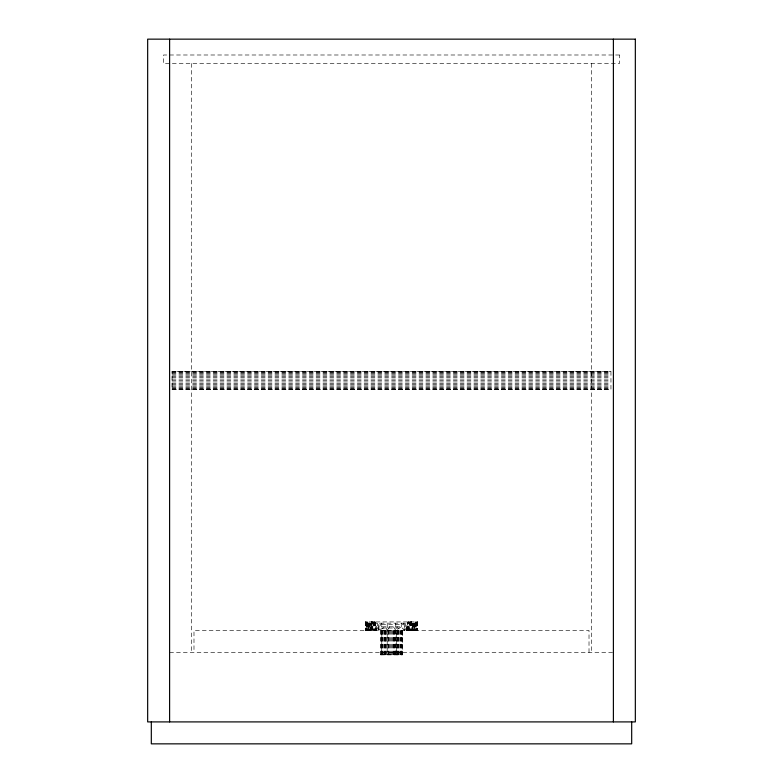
<?xml version="1.0" encoding="UTF-8"?>
<svg xmlns="http://www.w3.org/2000/svg" width="783" height="783" viewBox="0 0 783 783"><rect width="100%" height="100%" fill="white"/><g stroke="black" fill="none" stroke-linecap="round" stroke-linejoin="round"><path stroke-width="0.59" stroke-dasharray="3.92 2.94" d="M366.816 630.462L366.816 623.151M372.688 630.462L372.923 621.927M409.264 630.462L409.499 621.927M372.179 630.462L372.649 621.927M408.755 630.462L409.225 621.927M371.7 630.462L372.385 621.927M408.276 630.462L408.961 621.927M371.25 630.462L372.14 621.927M407.826 630.462L408.716 621.927M370.858 630.462L371.915 621.927M407.434 630.462L408.491 621.927M370.516 630.462L371.729 621.927M407.091 630.462L408.305 621.927M371.582 621.927L370.242 630.462L374.793 623.151L378.678 630.462L385.647 626.811L387.223 630.462L387.174 654.852M406.817 630.462L408.158 621.927M370.046 630.462L371.475 621.927L369.879 630.462M406.622 630.462L408.051 621.927L406.455 630.462M371.406 621.927L369.919 630.462L369.968 623.151M406.494 630.462L407.982 621.927M405.897 623.151L404.322 630.462L401.258 626.811L381.742 626.811L378.678 630.462L377.103 623.151M372.483 623.151L370.183 630.462L370.183 623.151M393.448 626.811L395.777 630.462L397.353 626.811M408.207 623.151L404.322 630.462L403.578 623.151L401.258 626.811L395.777 630.462M389.552 626.811L387.223 630.462L387.223 623.151M172.045 371.387L610.955 371.387L610.955 389.67L172.045 389.67L172.045 371.387L610.955 371.494M172.045 371.827L610.955 371.827M172.045 372.375L610.955 372.375M172.045 373.129L610.955 373.129M172.045 374.059L610.955 374.059M172.045 375.155L610.955 375.155M172.045 376.378L610.955 376.378M172.045 377.7L610.955 377.7M172.045 379.099L610.955 379.099M172.045 380.528L610.955 380.528M172.045 381.957L610.955 381.957M172.045 383.357L610.955 383.357M172.045 384.678L610.955 384.678M172.045 385.902L610.955 385.902M172.045 386.998L610.955 386.998M172.045 387.928L610.955 387.928M172.045 388.671L610.955 388.671M172.045 389.22L610.955 389.22M172.045 389.562L610.955 389.562M366.503 623.151L416.497 623.151L416.497 630.462M381.742 624.364L401.258 624.364M169.608 652.405L613.392 652.405M380.528 654.852L402.472 654.852L402.472 630.462M381.742 626.811L379.422 623.151L378.678 630.462L378.678 623.151M412.817 623.151L412.817 630.462L410.517 623.151L404.322 630.462L404.322 623.151M412.954 630.462L411.525 621.927L413.121 630.462M376.378 630.462L374.949 621.927L376.545 630.462M411.594 621.927L413.081 630.462L413.033 623.151M375.018 621.927L376.506 630.462M411.418 621.927L412.758 630.462M374.842 621.927L376.183 630.462M411.271 621.927L412.484 630.462M374.695 621.927L375.909 630.462M411.085 621.927L412.142 630.462M374.509 621.927L375.566 630.462M410.86 621.927L411.75 630.462M374.284 621.927L375.174 630.462M410.615 621.927L411.3 630.462M374.039 621.927L374.724 630.462M410.351 621.927L410.821 630.462M373.775 621.927L374.245 630.462M410.077 621.927L410.312 630.462M373.501 621.927L373.736 630.462M591.449 63.531L591.449 652.405M589.012 652.405L589.012 630.462L193.988 630.462L193.988 652.405M417.593 621.927L417.682 630.462L417.711 621.927L365.289 621.927L365.289 630.462M417.447 621.927L417.447 630.462M417.251 621.927L417.251 630.462M416.996 621.927L416.996 630.462M416.713 621.927L416.713 630.462M416.38 621.927L416.321 630.462M416.116 623.151L416.184 630.462M416.027 621.927L415.93 630.462M415.89 623.151L415.89 630.462M415.656 621.927L415.636 630.462M415.274 621.927L415.381 630.462M415.117 623.151L415.117 630.462M414.931 623.151L414.931 630.462L414.334 623.151L414.364 630.462M414.863 623.151L414.863 630.462M414.618 623.151L414.618 630.462M414.187 623.151L414.168 630.462M413.63 623.151L413.757 630.462M413.444 623.151L413.444 630.462M413.248 623.151L413.248 630.462M409.793 621.927L409.793 630.462M402.335 630.462L402.335 654.852M401.933 630.462L401.933 654.852M401.258 623.151L401.258 628.025L381.742 628.025L381.742 623.151M401.278 630.462L401.278 654.852M401.131 630.462L401.131 654.852M400.974 630.462L400.974 654.852M400.377 630.462L400.377 654.852M399.261 630.462L399.261 654.852M398.478 630.462L398.478 654.852M398.146 630.462L398.146 654.852M397.95 630.462L397.95 654.852M397.705 630.462L397.705 654.852M397.167 630.462L397.167 654.852M395.777 623.151L395.826 654.852M395.053 630.462L395.053 654.852M394.886 630.462L394.886 654.852M394.211 630.462L394.211 654.852M393.33 630.462L393.33 654.852M393.213 630.462L393.213 654.852M392.42 630.462L392.42 654.852M391.5 630.462L391.5 654.852M390.58 630.462L390.58 654.852M389.67 630.462L389.67 654.852M388.789 630.462L388.789 654.852M388.114 630.462L388.114 654.852M387.947 630.462L387.947 654.852M386.518 630.462L386.459 654.852M385.833 630.462L385.833 654.852M385.295 630.462L385.295 654.852M385.05 630.462L385.05 654.852M384.854 630.462L384.854 654.852M384.522 630.462L384.522 654.852M383.739 630.462L383.739 654.852M382.623 630.462L382.623 654.852M382.026 630.462L382.026 654.852M381.869 654.852L381.869 630.462L381.722 654.852M381.067 630.462L381.067 654.852M380.665 630.462L380.665 654.852M373.207 621.927L373.207 630.462M369.752 623.151L369.752 630.462M369.556 623.151L369.556 630.462M369.37 623.151L369.37 630.462M369.243 623.151L369.106 630.462M368.95 623.151L369.047 630.462M368.803 623.151L368.832 630.462M368.607 630.462L368.636 623.151L368.069 630.462L368.069 623.151M368.382 623.151L368.382 630.462M368.137 623.151L368.137 630.462M367.883 623.151L367.883 630.462M367.726 621.927L367.765 630.462M367.619 623.151L367.619 630.462M367.344 621.927L367.364 630.462M367.11 623.151L367.07 630.462M366.973 621.927L366.884 630.462M366.679 623.151L366.65 630.462M366.62 621.927L366.503 630.462M366.287 621.927L366.287 630.462M366.004 621.927L366.004 630.462M365.749 621.927L365.749 630.462M365.553 621.927L365.553 630.462M365.407 621.927L365.407 630.462M191.551 63.531L191.551 652.405M619.49 54.996L163.51 54.996L163.51 63.531L619.49 63.531L619.49 54.996M414.05 630.462L414.031 623.151L413.953 630.462M396.541 654.852L396.541 630.462L396.482 654.852"/><path stroke-width="1.17" d="M631.685 721.906L631.685 743.85L151.315 743.85L151.315 721.906M613.392 39.15L613.392 721.906M169.608 39.15L169.608 721.906M635.336 39.15L147.664 39.15L147.664 721.906L635.336 721.906L635.336 39.15"/></g></svg>
